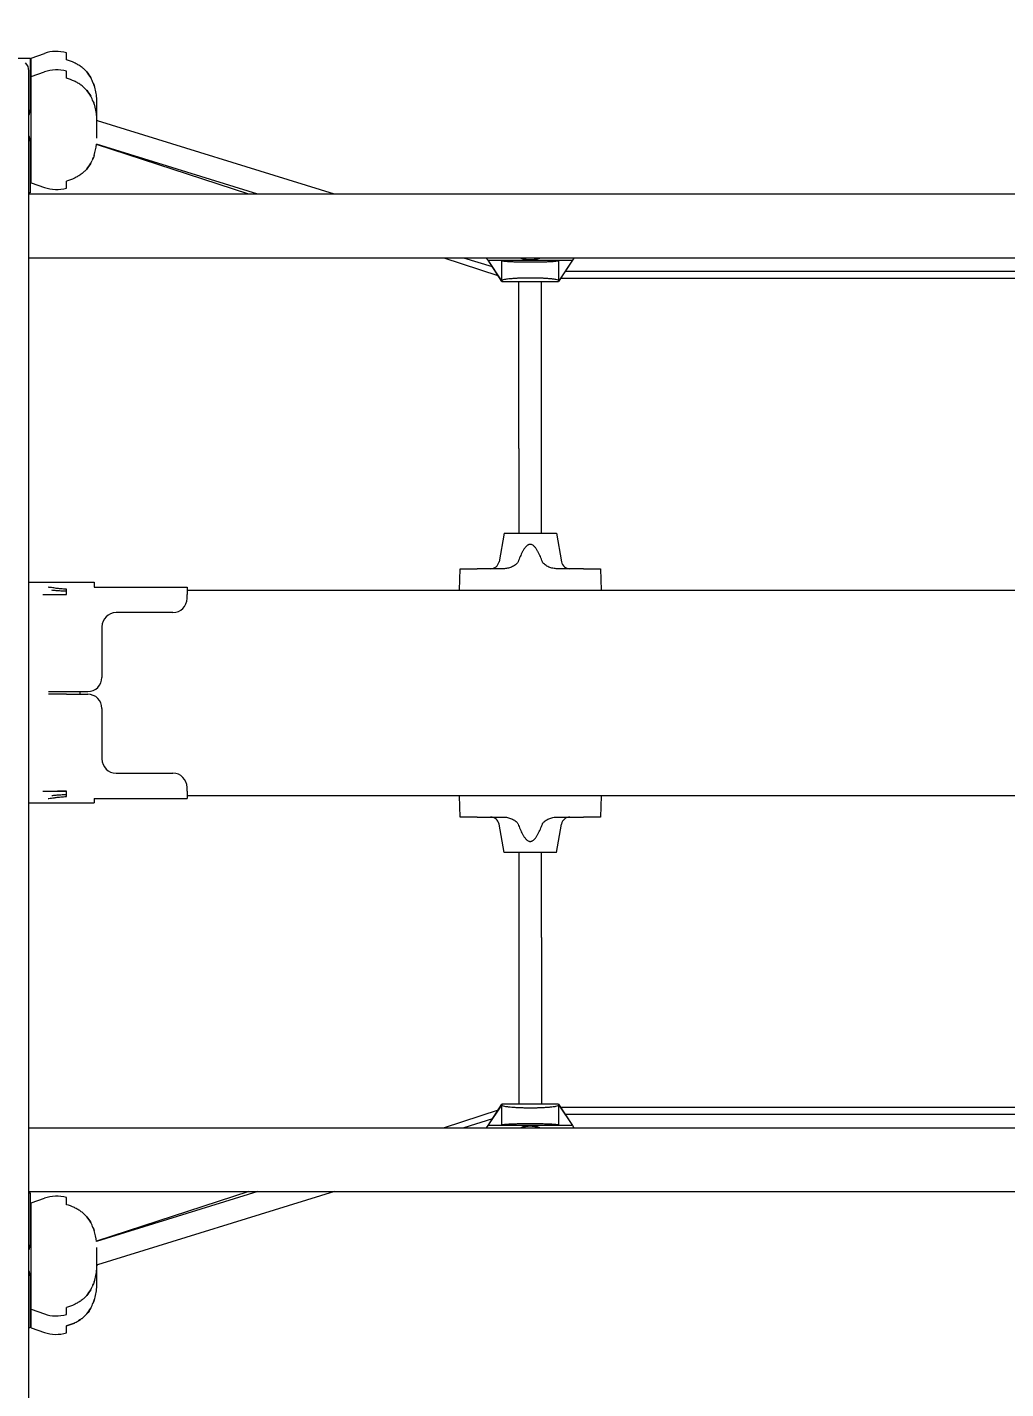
# Model space of a CAD drawing. Extents: x -13189 to 8473, y -8565 to 17872.
# Drawn here: x -2355 to -1665, y -91 to 869 of the extents above; entities that cross this region are included whole.
import ezdxf

# ---------------------------------------------------------------- set-up
doc = ezdxf.new("R2010")
doc.units = 0
doc.header["$LTSCALE"] = 5
doc.header["$PDMODE"] = 33
doc.header["$PDSIZE"] = 20
for name, color, linetype in [('PRODUCT', 3, 'CONTINUOUS'), ('REFERENCE', 9, 'CONTINUOUS'), ('REVIEW_REQUIRED', 30, 'CONTINUOUS')]:
    doc.layers.add(name, color=color, linetype=linetype)
doc.styles.add('LG1', font='arial.ttf', dxfattribs={"height": 185})
doc.dimstyles.new('LG_DIM', dxfattribs={"dimtxt": 185, "dimasz": 120, "dimexe": 50, "dimexo": 1, "dimgap": 50, "dimtad": 1, "dimdec": 0, "dimrnd": 10, "dimtxsty": 'LG1', "dimcen": 2.5, "dimclrt": 4, "dimadec": 4, "dimazin": 3, "dimtfac": 1, "dimtdec": 1, "dimtmove": 0, "dimatfit": 3, "dimarcsym": 0})

# ---------------------------------------------------------------- blocks, each defined once
blk = doc.blocks.new('*D5')
at = {"layer": 'REFERENCE', "color": 0, "transparency": 16777216}
for p in [(3900, 7859.68), (-2500, -5459.68), (7695.79, -5459.68)]:
    blk.add_point(p, dxfattribs=at)
at = {"layer": 'REVIEW_REQUIRED', "color": 0, "lineweight": -2, "transparency": 16777216}
for p, q in [((3901, 7859.68), (7745.79, 7859.68)), ((7695.79, 7739.68), (7695.79, 3779.28)), ((7695.79, -5339.68), (7695.79, 3130.67)), ((-2499, -5459.68), (7745.79, -5459.68))]:
    blk.add_line(p, q, dxfattribs=at)
at = {"layer": 'REVIEW_REQUIRED', "color": 0, "transparency": 16777216}
for points in [[(7675.79, 7739.68), (7715.79, 7739.68), (7695.79, 7859.68)], [(7675.79, -5339.68), (7715.79, -5339.68), (7695.79, -5459.68)]]:
    blk.add_solid(points, dxfattribs=at)
at = {"layer": 'REVIEW_REQUIRED', "color": 4, "transparency": 16777216, "insert": (7695.79, 3454.98), "char_height": 185, "attachment_point": 5, "style": 'LG1'}
blk.add_mtext('\\A1;13320 mm\\P [43\'-8 13/16"]', dxfattribs=at)
blk = doc.blocks.new('*D6')
at = {"layer": 'REFERENCE', "color": 0, "transparency": 16777216}
for p in [(3300, 5864.75), (-6041.13, -3464.75), (-3100, -3464.75)]:
    blk.add_point(p, dxfattribs=at)
at = {"layer": 'REVIEW_REQUIRED', "color": 0, "lineweight": -2, "transparency": 16777216}
for p, q in [((3299, 5864.75), (-6091.13, 5864.75)), ((-6041.13, 5744.75), (-6041.13, 2569.99)), ((-6041.13, -3344.75), (-6041.13, 1921.38)), ((-3101, -3464.75), (-6091.13, -3464.75))]:
    blk.add_line(p, q, dxfattribs=at)
at = {"layer": 'REVIEW_REQUIRED', "color": 0, "transparency": 16777216}
for points in [[(-6061.13, 5744.75), (-6021.13, 5744.75), (-6041.13, 5864.75)], [(-6061.13, -3344.75), (-6021.13, -3344.75), (-6041.13, -3464.75)]]:
    blk.add_solid(points, dxfattribs=at)
at = {"layer": 'REVIEW_REQUIRED', "color": 4, "transparency": 16777216, "insert": (-6041.13, 2245.68), "char_height": 185, "attachment_point": 5, "style": 'LG1'}
blk.add_mtext('\\A1;9330 mm\\P [30\'-7 9/16"]', dxfattribs=at)
blk = doc.blocks.new('*D7')
at = {"layer": 'REFERENCE', "color": 0, "transparency": 16777216}
for p in [(5382.03, 8873.35), (-4227.53, -147.5), (5382.03, -564.99)]:
    blk.add_point(p, dxfattribs=at)
at = {"layer": 'REVIEW_REQUIRED', "color": 0, "lineweight": -2, "transparency": 16777216}
for p, q in [((-4227.53, -146.5), (-4227.53, 8923.35)), ((5382.03, -563.99), (5382.03, 8923.35)), ((-4107.53, 8873.35), (118.72, 8873.35)), ((5262.03, 8873.35), (1506.78, 8873.35))]:
    blk.add_line(p, q, dxfattribs=at)
at = {"layer": 'REVIEW_REQUIRED', "color": 0, "transparency": 16777216}
for points in [[(-4107.53, 8893.35), (-4107.53, 8853.35), (-4227.53, 8873.35)], [(5262.03, 8893.35), (5262.03, 8853.35), (5382.03, 8873.35)]]:
    blk.add_solid(points, dxfattribs=at)
at = {"layer": 'REVIEW_REQUIRED', "color": 4, "transparency": 16777216, "insert": (812.75, 8873.35), "char_height": 185, "attachment_point": 5, "style": 'LG1'}
blk.add_mtext('\\A1;9610 mm\\P [31\'-6 5/8"]', dxfattribs=at)
blk = doc.blocks.new('Variteemalayerit')
at = {"layer": 'REVIEW_REQUIRED', "invisible_edges": 15}
blk.add_3dface([(-10000, -10000, -5), (10000, -10000, -5), (10000, 10000, -5), (-10000, 10000, -5)], dxfattribs=at)

msp = doc.modelspace()

# ---------------------------------------------------------------- linework, layer by layer
at = {"layer": 'PRODUCT', "linetype": 'Continuous', "lineweight": 0}
for p, q in [((-2389, 847.5), (-2352.5, 847.5)), ((-2352.5, 847.5), (-2352.5, 811)), ((-2352, 847.5), (-2342.51, 850.77)), ((-2352, 834.5), (-2352, 847.5)), ((-2327, 846.22), (-2327, 851.2)), ((-2353.5, -838.5), (-2353.5, 838.5)), ((-2352, 834.5), (-2342.51, 837.77)), ((-2327, 833.22), (-2327, 838.2)), ((-2352, 759.5), (-2352, 834.5)), ((-2305.61, 806.23), (-2305.61, 819.23)), ((-2305.61, 791.02), (-2305.61, 806.23)), ((-2138.08, 751.5), (-2305.01, 803.21)), ((-2352.5, 789), (-2352.5, 752.5)), ((-2198.45, 751.5), (-2305.78, 786.55)), ((-2192.15, 751.5), (-2305.76, 786.69)), ((-2352, 759.5), (-2342.51, 756.23)), ((-2327, 755.8), (-2327, 760.78)), ((-2352.5, 752.5), (-2353.5, 752.5)), ((-5, 751.5), (-2353.5, 751.5)), ((-5, 706.5), (-2353.5, 706.5)), ((-2022.67, 694.09), (-2060.67, 706.5)), ((-2026.68, 700.24), (-2046.88, 706.5)), ((-2029.78, 705), (-2030.76, 706.5)), ((-2020, 690), (-2029.78, 705)), ((-2029.69, 704.95), (-2029.78, 705)), ((-2029.78, 705), (-1970.22, 705)), ((-2020.03, 690.52), (-2029.69, 704.95)), ((-2020, 704.74), (-2029.69, 704.95)), ((-2020, 690.52), (-2020, 704.74)), ((-2019.63, 704.56), (-2020, 704.74)), ((-1980, 704.74), (-1980.37, 704.56)), ((-1970.22, 705), (-1980, 690)), ((-1970.31, 704.95), (-1980, 704.74)), ((-1980, 704.74), (-1980, 690.52)), ((-1970.31, 704.95), (-1979.97, 690.52)), ((-1970.22, 705), (-1970.31, 704.95)), ((-1969.24, 706.5), (-1970.22, 705)), ((-1621.3, 692), (-1978.7, 692)), ((-1624.57, 697), (-1975.43, 697)), ((-2020, 690), (-2020.03, 690.52)), ((-2020, 690.52), (-2020.03, 690.52)), ((-2019.63, 690.89), (-2020, 690.52)), ((-2020, 690), (-1980, 690)), ((-2008, 572.31), (-2008, 690)), ((-1992, 572.31), (-1992, 690)), ((-1980.37, 690.89), (-1980, 690.52)), ((-1979.97, 690.52), (-1980, 690.52)), ((-1979.97, 690.52), (-1980, 690)), ((-2008, 572.31), (-2008, 512.5)), ((-1992, 512.5), (-1992, 572.31)), ((-2018.5, 512.5), (-2022.03, 492.46)), ((-2018.5, 512.5), (-2000, 512.5)), ((-2000, 512.5), (-1981.5, 512.5)), ((-1981.5, 512.5), (-1977.97, 492.46)), ((-2050, 472.5), (-2049.48, 487.5)), ((-2019.01, 487.5), (-2037.48, 487.5)), ((-1962.52, 487.5), (-1980.99, 487.5)), ((-1950.52, 487.5), (-1950, 472.5)), ((-2353.5, 478), (-2307.5, 478)), ((-2327, 469.38), (-2327, 473.09)), ((-2307.5, 478), (-2307.5, 474.42)), ((-2307.5, 474.5), (-2242, 474.5)), ((-2242, 474.5), (-2242, 469.38)), ((-2242, 472.5), (-158, 472.5)), ((-2242, 466.6), (-2242, 469.38)), ((-2252, 456.6), (-2292, 456.6)), ((-2302, 446.6), (-2302, 410.95)), ((-2327, 400.95), (-2312, 400.95)), ((-2327, 399.05), (-2312, 399.05)), ((-2317.5, 400.95), (-2317.5, 399.05)), ((-2302, 389.05), (-2302, 353.4)), ((-2292, 343.4), (-2252, 343.4)), ((-2327, 326.91), (-2327, 330.62)), ((-2242, 330.62), (-2242, 333.4)), ((-2242, 330.62), (-2242, 325.5)), ((-158, 327.5), (-2242, 327.5)), ((-2049.48, 312.5), (-2050, 327.5)), ((-1950, 327.5), (-1950.52, 312.5)), ((-2353.5, 322.5), (-2307.5, 322.5)), ((-2307.5, 325.55), (-2307.5, 322.5)), ((-2307.5, 325.5), (-2242, 325.5)), ((-2037.48, 312.5), (-2019.01, 312.5)), ((-2018.5, 287.5), (-2022.03, 307.54)), ((-1981.5, 287.5), (-1977.97, 307.54)), ((-1980.99, 312.5), (-1962.52, 312.5)), ((-2000, 287.5), (-2018.5, 287.5)), ((-2008, 287.5), (-2008, 227.69)), ((-1981.5, 287.5), (-2000, 287.5)), ((-1992, 227.69), (-1992, 287.5)), ((-2008, 227.69), (-2008, 110)), ((-1992, 227.69), (-1992, 110)), ((-2022.67, 105.91), (-2060.67, 93.5)), ((-2029.78, 95), (-2020, 110)), ((-2029.69, 95.05), (-2020.03, 109.48)), ((-2020.03, 109.48), (-2020, 110)), ((-2020.03, 109.48), (-2020, 109.48)), ((-1980, 110), (-2020, 110)), ((-2020, 95.26), (-2020, 109.48)), ((-2019.63, 109.11), (-2020, 109.48)), ((-1980.37, 109.11), (-1980, 109.48)), ((-1980, 110), (-1970.22, 95)), ((-1980, 110), (-1979.97, 109.48)), ((-1980, 109.48), (-1980, 95.26)), ((-1980, 109.48), (-1979.97, 109.48)), ((-1979.97, 109.48), (-1970.31, 95.05)), ((-1978.7, 108), (-1621.3, 108)), ((-2026.68, 99.76), (-2046.88, 93.5)), ((-1975.43, 103), (-1624.57, 103)), ((-2353.5, 93.5), (-5, 93.5)), ((-2030.76, 93.5), (-2029.78, 95)), ((-2029.78, 95), (-2029.69, 95.05)), ((-1970.22, 95), (-2029.78, 95)), ((-2029.69, 95.05), (-2020, 95.26)), ((-2020, 95.26), (-2019.63, 95.44)), ((-1980.37, 95.44), (-1980, 95.26)), ((-1980, 95.26), (-1970.31, 95.05)), ((-1970.31, 95.05), (-1970.22, 95)), ((-1970.22, 95), (-1969.24, 93.5)), ((-2353.5, 48.5), (-5, 48.5)), ((-2198.45, 48.5), (-2305.78, 13.45)), ((-2192.15, 48.5), (-2305.76, 13.31)), ((-2138.08, 48.5), (-2305.01, -3.21)), ((-2353.5, 47.5), (-2352.5, 47.5)), ((-2352.5, 47.5), (-2352.5, 11)), ((-2352, 40.5), (-2342.51, 43.77)), ((-2352, -34.5), (-2352, 40.5)), ((-2327, 39.22), (-2327, 44.2)), ((-2305.61, -6.23), (-2305.61, 8.98)), ((-2305.61, -19.23), (-2305.61, -6.23)), ((-2352.5, -11), (-2352.5, -47.5)), ((-2352, -34.5), (-2342.51, -37.77)), ((-2352, -47.5), (-2352, -34.5)), ((-2327, -38.2), (-2327, -33.22)), ((-2352.5, -47.5), (-2353.5, -47.5)), ((-2352, -47.5), (-2342.51, -50.77)), ((-2327, -51.2), (-2327, -46.22))]:
    msp.add_line(p, q, dxfattribs=at)
for centre, radius, start, end in [((-2334.06, 826.22), 25.96, 74.22471, 109), ((-2361.5, 838.5), 8, 0, 45), ((-2334.06, 813.22), 25.96, 74.22471, 109), ((-2375, 810), 70, 7.57501, 14.97746), ((-2360.5, 811), 8, 331.04498, 0), ((-2375, 797), 70, 7.57501, 14.97746), ((-2316.84, 765), 40, 72.78888, 73.69228), ((-2360.5, 789), 8, 0, 28.95502), ((-2375, 797), 70, 345.02254, 351.53279), ((-2334.06, 780.78), 25.96, 251, 285.77529), ((-2000, 721), 15.99, 245.06909, 270), ((-2000, 721), 15.5, 249.29415, 270), ((-2000, 721), 15.5, 270, 290.70585), ((-2000, 721), 15.99, 270, 294.93091), ((-2027.94, 493.5), 6, 270, 350), ((-1972.06, 493.5), 6, 190, 270), ((-2027.94, 306.5), 6, 10, 90), ((-1972.06, 306.5), 6, 90, 170), ((-2000, 79), 15.99, 90, 114.93091), ((-2000, 79), 15.5, 90, 110.70585), ((-2000, 79), 15.99, 65.06909, 90), ((-2000, 79), 15.5, 69.29415, 90), ((-2334.06, 19.22), 25.96, 74.22471, 109), ((-2375, 3), 70, 8.46721, 14.97746), ((-2360.5, 11), 8, 331.04498, 0), ((-2360.5, -11), 8, 0, 28.95502), ((-2375, 3), 70, 345.02254, 352.42499), ((-2316.84, 35), 40, 286.30772, 287.21112), ((-2375, -10), 70, 345.02254, 352.42499), ((-2334.06, -13.22), 25.96, 251, 285.77529), ((-2334.06, -26.22), 25.96, 251, 285.77529)]:
    msp.add_arc(centre, radius, start, end, dxfattribs=at)
for centre, major_axis, ratio, start_param, end_param in [((-2372.87, 822.27), (66.78, -11.6), 0.701836, 0.439574, 0.481936), ((-2372.87, 809.27), (66.78, -11.6), 0.701836, 0.439574, 0.481936), ((-2372.87, 784.73), (-66.78, -11.6), 0.701836, 2.659657, 2.702018), ((-2327, 470.28), (-37, 0), 0.024468, 1.105992, 1.570796), ((-2327, 470.28), (-35, 0), 0.024468, 1.237564, 1.570796), ((-2252, 466.6), (10, 0), 0.999701, 4.712389, 6.283185), ((-2292, 446.6), (-10, 0), 0.999701, 4.712389, 6.283185), ((-2312, 410.95), (10, 0), 0.999701, 4.712389, 6.283185), ((-2327, 401.86), (37, 0), 0.024468, 4.361848, 4.712389), ((-2327, 398.14), (-37, 0), 0.024468, 4.712389, 5.06293), ((-2312, 389.05), (10, 0), 0.999701, 0, 1.570796), ((-2292, 353.4), (10, 0), 0.999701, 3.141593, 4.712389), ((-2252, 333.4), (10, 0), 0.999701, 0, 1.570796), ((-2327, 329.72), (37, 0), 0.024468, 1.570796, 2.0356), ((-2327, 329.72), (-35, 0), 0.024468, 4.712389, 5.045622), ((-2372.87, 15.27), (66.78, -11.6), 0.701836, 0.439574, 0.481936), ((-2372.87, -9.27), (-66.78, -11.6), 0.701836, 2.659657, 2.702018), ((-2372.87, -22.27), (66.78, 11.6), 0.701836, 5.80125, 5.843611)]:
    msp.add_ellipse(centre, major_axis=major_axis, ratio=ratio, start_param=start_param, end_param=end_param, dxfattribs=at)
for points, knots in [([(-2309.92, 833.71), (-2310.63, 835.12), (-2311.54, 836.46), (-2312.93, 838.05), (-2313.22, 838.36), (-2313.82, 838.98), (-2314.14, 839.28), (-2315.13, 840.18), (-2315.82, 840.75), (-2317.29, 841.83), (-2318.06, 842.34), (-2319.28, 843.06), (-2319.69, 843.3), (-2320.54, 843.75), (-2320.98, 843.97), (-2323.19, 845.01), (-2325.05, 845.69), (-2327, 846.22)], [0.00000056, 0.00000056, 0.00000056, 0.00000056, 0.00599976, 0.00599976, 0.00749957, 0.00749957, 0.00899937, 0.00899937, 0.01199897, 0.01199897, 0.01499857, 0.01499857, 0.01649837, 0.01649837, 0.01799817, 0.01799817, 0.02399737, 0.02399737, 0.02399737, 0.02399737]), ([(-2312.84, 837.94), (-2312.78, 837.88), (-2312.72, 837.81), (-2311.54, 836.46), (-2310.63, 835.12), (-2309.92, 833.71)], [0.017683201, 0.017683201, 0.017683201, 0.017683201, 0.018003575, 0.018003575, 0.024004698, 0.024004698, 0.024004698, 0.024004698]), ([(-2309.92, 820.71), (-2310.63, 822.12), (-2311.54, 823.46), (-2312.93, 825.05), (-2313.22, 825.36), (-2313.82, 825.98), (-2314.14, 826.28), (-2315.13, 827.18), (-2315.82, 827.75), (-2317.29, 828.83), (-2318.06, 829.34), (-2319.28, 830.06), (-2319.69, 830.3), (-2320.54, 830.75), (-2320.98, 830.97), (-2323.19, 832.01), (-2325.05, 832.69), (-2327, 833.22)], [0.00000056, 0.00000056, 0.00000056, 0.00000056, 0.00599976, 0.00599976, 0.00749957, 0.00749957, 0.00899937, 0.00899937, 0.01199897, 0.01199897, 0.01499857, 0.01499857, 0.01649837, 0.01649837, 0.01799817, 0.01799817, 0.02399737, 0.02399737, 0.02399737, 0.02399737]), ([(-2307.38, 828.09), (-2307.38, 828.09), (-2307.39, 828.11), (-2307.42, 828.19), (-2307.45, 828.26), (-2307.56, 828.5), (-2307.66, 828.74), (-2307.87, 829.22), (-2307.95, 829.4), (-2308.12, 829.78), (-2308.21, 829.99), (-2308.5, 830.65), (-2308.72, 831.16), (-2308.97, 831.72)], [0.009903066, 0.009903066, 0.009903066, 0.009903066, 0.011080336, 0.011080336, 0.012257606, 0.012257606, 0.014612146, 0.014612146, 0.015789416, 0.015789416, 0.016966686, 0.016966686, 0.019321226, 0.019321226, 0.019321226, 0.019321226]), ([(-2308.36, 830.33), (-2308.34, 830.29), (-2308.32, 830.25), (-2308.21, 829.99), (-2308.12, 829.78), (-2307.95, 829.39), (-2307.87, 829.22), (-2307.76, 828.98), (-2307.73, 828.9), (-2307.7, 828.83)], [0.00261979, 0.00261979, 0.00261979, 0.00261979, 0.002819918, 0.002819918, 0.004000443, 0.004000443, 0.005180967, 0.005180967, 0.005798982, 0.005798982, 0.005798982, 0.005798982]), ([(-2307.47, 828.29), (-2307.44, 828.23), (-2307.42, 828.19), (-2307.39, 828.11), (-2307.38, 828.09), (-2307.38, 828.09)], [0.007775605, 0.007775605, 0.007775605, 0.007775605, 0.008722541, 0.008722541, 0.009903066, 0.009903066, 0.009903066, 0.009903066]), ([(-2312.84, 824.94), (-2312.78, 824.88), (-2312.72, 824.81), (-2311.54, 823.46), (-2310.63, 822.12), (-2309.92, 820.71)], [0.017683201, 0.017683201, 0.017683201, 0.017683201, 0.018003575, 0.018003575, 0.024004698, 0.024004698, 0.024004698, 0.024004698]), ([(-2307.38, 815.09), (-2307.38, 815.09), (-2307.39, 815.11), (-2307.42, 815.19), (-2307.45, 815.26), (-2307.56, 815.5), (-2307.66, 815.74), (-2307.87, 816.22), (-2307.95, 816.4), (-2308.12, 816.78), (-2308.21, 816.99), (-2308.5, 817.65), (-2308.72, 818.16), (-2308.97, 818.72)], [0.009903066, 0.009903066, 0.009903066, 0.009903066, 0.011080336, 0.011080336, 0.012257606, 0.012257606, 0.014612146, 0.014612146, 0.015789416, 0.015789416, 0.016966686, 0.016966686, 0.019321226, 0.019321226, 0.019321226, 0.019321226]), ([(-2308.36, 817.33), (-2308.34, 817.29), (-2308.32, 817.25), (-2308.21, 816.99), (-2308.12, 816.78), (-2307.95, 816.39), (-2307.87, 816.22), (-2307.76, 815.98), (-2307.73, 815.9), (-2307.7, 815.83)], [0.00261979, 0.00261979, 0.00261979, 0.00261979, 0.002819918, 0.002819918, 0.004000443, 0.004000443, 0.005180967, 0.005180967, 0.005798982, 0.005798982, 0.005798982, 0.005798982]), ([(-2307.47, 815.29), (-2307.44, 815.23), (-2307.42, 815.19), (-2307.39, 815.11), (-2307.38, 815.09), (-2307.38, 815.09)], [0.007775605, 0.007775605, 0.007775605, 0.007775605, 0.008722541, 0.008722541, 0.009903066, 0.009903066, 0.009903066, 0.009903066]), ([(-2307.38, 778.91), (-2307.38, 778.91), (-2307.39, 778.89), (-2307.42, 778.81), (-2307.45, 778.74), (-2307.56, 778.5), (-2307.66, 778.26), (-2307.94, 777.62), (-2308.11, 777.24), (-2308.5, 776.35), (-2308.72, 775.84), (-2308.97, 775.28)], [0.009989693, 0.009989693, 0.009989693, 0.009989693, 0.011166891, 0.011166891, 0.012344089, 0.012344089, 0.014698484, 0.014698484, 0.01705288, 0.01705288, 0.019407275, 0.019407275, 0.019407275, 0.019407275]), ([(-2308.36, 776.67), (-2308.34, 776.71), (-2308.32, 776.75), (-2308.21, 777.01), (-2308.12, 777.22), (-2307.99, 777.5), (-2307.96, 777.58), (-2307.93, 777.65)], [0.002711692, 0.002711692, 0.002711692, 0.002711692, 0.002906121, 0.002906121, 0.004086716, 0.004086716, 0.004597347, 0.004597347, 0.004597347, 0.004597347]), ([(-2307.7, 778.17), (-2307.61, 778.37), (-2307.54, 778.54), (-2307.41, 778.83), (-2307.38, 778.91), (-2307.38, 778.91)], [0.005881557, 0.005881557, 0.005881557, 0.005881557, 0.007628502, 0.007628502, 0.009989693, 0.009989693, 0.009989693, 0.009989693]), ([(-2309.92, 773.29), (-2310.63, 771.88), (-2311.54, 770.54), (-2312.93, 768.95), (-2313.22, 768.64), (-2313.82, 768.02), (-2314.14, 767.72), (-2315.13, 766.82), (-2315.82, 766.25), (-2317.29, 765.17), (-2318.06, 764.66), (-2319.28, 763.94), (-2319.69, 763.7), (-2320.54, 763.25), (-2320.98, 763.03), (-2323.19, 761.99), (-2325.05, 761.31), (-2327, 760.78)], [0.00000056, 0.00000056, 0.00000056, 0.00000056, 0.00599976, 0.00599976, 0.00749957, 0.00749957, 0.00899937, 0.00899937, 0.01199897, 0.01199897, 0.01499857, 0.01499857, 0.01649837, 0.01649837, 0.01799817, 0.01799817, 0.02399737, 0.02399737, 0.02399737, 0.02399737]), ([(-2312.84, 769.06), (-2312.78, 769.12), (-2312.72, 769.19), (-2311.54, 770.54), (-2310.63, 771.88), (-2309.92, 773.29)], [0.017683201, 0.017683201, 0.017683201, 0.017683201, 0.018003575, 0.018003575, 0.024004698, 0.024004698, 0.024004698, 0.024004698]), ([(-2019.63, 704.56), (-2019.48, 704.52), (-2019.28, 704.48), (-2018.78, 704.41), (-2018.48, 704.37), (-2017.76, 704.29), (-2017.34, 704.26), (-2016.36, 704.18), (-2015.81, 704.15), (-2014.52, 704.08), (-2013.79, 704.04), (-2012.52, 703.99), (-2012.07, 703.97), (-2011.08, 703.94), (-2010.56, 703.92), (-2009.41, 703.89), (-2008.8, 703.88), (-2007.77, 703.85), (-2007.42, 703.85), (-2006.66, 703.83), (-2006.27, 703.83), (-2005.45, 703.81), (-2005.01, 703.81), (-2004.1, 703.8), (-2003.63, 703.79), (-2002.65, 703.79), (-2002.14, 703.78), (-2001.35, 703.78), (-2001.08, 703.78), (-2000.54, 703.78), (-2000.27, 703.78), (-2000, 703.78)], [0.01047501, 0.01047501, 0.01047501, 0.01047501, 0.01693541, 0.01693541, 0.02339581, 0.02339581, 0.02985621, 0.02985621, 0.03631661, 0.03631661, 0.04277702, 0.04277702, 0.04600722, 0.04600722, 0.04923742, 0.04923742, 0.05246762, 0.05246762, 0.05408272, 0.05408272, 0.05569782, 0.05569782, 0.05731292, 0.05731292, 0.05892802, 0.05892802, 0.06054312, 0.06054312, 0.06135067, 0.06135067, 0.06215822, 0.06215822, 0.06215822, 0.06215822]), ([(-2000, 703.78), (-1999.73, 703.78), (-1999.46, 703.78), (-1998.91, 703.78), (-1998.64, 703.78), (-1997.84, 703.78), (-1997.33, 703.79), (-1996.58, 703.79), (-1996.33, 703.79), (-1995.85, 703.8), (-1995.62, 703.8), (-1994.94, 703.81), (-1994.51, 703.81), (-1993.68, 703.83), (-1993.28, 703.83), (-1992.53, 703.85), (-1992.17, 703.85), (-1991.15, 703.88), (-1990.53, 703.89), (-1989.38, 703.92), (-1988.85, 703.94), (-1987.88, 703.97), (-1987.43, 703.99), (-1986.17, 704.04), (-1985.45, 704.08), (-1984.17, 704.15), (-1983.62, 704.19), (-1982.89, 704.24), (-1982.67, 704.26), (-1982.25, 704.3), (-1982.05, 704.31), (-1981.15, 704.41), (-1980.67, 704.48), (-1980.37, 704.56)], [0.06215822, 0.06215822, 0.06215822, 0.06215822, 0.0629713, 0.0629713, 0.06378437, 0.06378437, 0.06541052, 0.06541052, 0.0662236, 0.0662236, 0.06703667, 0.06703667, 0.06866282, 0.06866282, 0.07028897, 0.07028897, 0.07191512, 0.07191512, 0.07516742, 0.07516742, 0.07841972, 0.07841972, 0.08167202, 0.08167202, 0.08817662, 0.08817662, 0.09468122, 0.09468122, 0.09793352, 0.09793352, 0.10118582, 0.10118582, 0.11419502, 0.11419502, 0.11419502, 0.11419502]), ([(-2000, 692.44), (-2000.54, 692.44), (-2001.08, 692.44), (-2001.87, 692.44), (-2002.14, 692.43), (-2002.65, 692.43), (-2002.91, 692.42), (-2003.65, 692.41), (-2004.12, 692.4), (-2004.81, 692.39), (-2005.03, 692.38), (-2005.46, 692.37), (-2005.68, 692.37), (-2006.7, 692.34), (-2007.44, 692.31), (-2008.47, 692.26), (-2008.8, 692.25), (-2009.42, 692.22), (-2009.72, 692.2), (-2010.58, 692.15), (-2011.1, 692.12), (-2012.08, 692.06), (-2012.53, 692.02), (-2013.38, 691.95), (-2013.77, 691.92), (-2014.51, 691.85), (-2014.85, 691.81), (-2015.81, 691.7), (-2016.37, 691.63), (-2017.34, 691.48), (-2017.76, 691.41), (-2018.84, 691.19), (-2019.33, 691.04), (-2019.63, 690.89)], [0.06175443, 0.06175443, 0.06175443, 0.06175443, 0.06334678, 0.06334678, 0.06414295, 0.06414295, 0.06493913, 0.06493913, 0.06653147, 0.06653147, 0.06732765, 0.06732765, 0.06812382, 0.06812382, 0.07130852, 0.07130852, 0.07290086, 0.07290086, 0.07449321, 0.07449321, 0.0776779, 0.0776779, 0.0808626, 0.0808626, 0.08404729, 0.08404729, 0.08723199, 0.08723199, 0.09360138, 0.09360138, 0.09997077, 0.09997077, 0.11270954, 0.11270954, 0.11270954, 0.11270954]), ([(-1980.37, 690.89), (-1980.67, 691.04), (-1981.15, 691.19), (-1982.22, 691.41), (-1982.64, 691.48), (-1983.36, 691.59), (-1983.62, 691.63), (-1984.18, 691.7), (-1984.48, 691.74), (-1985.44, 691.84), (-1986.16, 691.91), (-1987.42, 692.02), (-1987.86, 692.05), (-1988.83, 692.12), (-1989.36, 692.15), (-1990.21, 692.2), (-1990.51, 692.21), (-1991.14, 692.25), (-1991.47, 692.26), (-1992.5, 692.31), (-1993.24, 692.33), (-1994.49, 692.37), (-1994.93, 692.38), (-1995.84, 692.4), (-1996.32, 692.41), (-1997.07, 692.42), (-1997.33, 692.43), (-1997.84, 692.43), (-1998.11, 692.44), (-1998.64, 692.44), (-1998.91, 692.44), (-1999.45, 692.44), (-1999.73, 692.44), (-2000, 692.44)], [0.01043898, 0.01043898, 0.01043898, 0.01043898, 0.02326784, 0.02326784, 0.02968227, 0.02968227, 0.03288949, 0.03288949, 0.03609671, 0.03609671, 0.04251114, 0.04251114, 0.04571835, 0.04571835, 0.04892557, 0.04892557, 0.05052918, 0.05052918, 0.05213278, 0.05213278, 0.05534, 0.05534, 0.05694361, 0.05694361, 0.05854722, 0.05854722, 0.05934902, 0.05934902, 0.06015082, 0.06015082, 0.06095263, 0.06095263, 0.06175443, 0.06175443, 0.06175443, 0.06175443]), ([(-2000, 504.7), (-2000.16, 504.7), (-2000.33, 504.68), (-2000.65, 504.63), (-2000.81, 504.59), (-2001.12, 504.48), (-2001.27, 504.41), (-2001.57, 504.27), (-2001.71, 504.18), (-2002.12, 503.92), (-2002.38, 503.71), (-2002.86, 503.27), (-2003.08, 503.03), (-2003.72, 502.3), (-2004.1, 501.77), (-2004.81, 500.68), (-2005.14, 500.12), (-2006.07, 498.41), (-2006.62, 497.24), (-2007.64, 494.87), (-2008.11, 493.67), (-2008.56, 492.46)], [0.0215087, 0.0215087, 0.0215087, 0.0215087, 0.02199305, 0.02199305, 0.0224774, 0.0224774, 0.02296175, 0.02296175, 0.0234461, 0.0234461, 0.0244148, 0.0244148, 0.0253835, 0.0253835, 0.0273209, 0.0273209, 0.0292583, 0.0292583, 0.0331331, 0.0331331, 0.03700791, 0.03700791, 0.03700791, 0.03700791]), ([(-1991.44, 492.46), (-1991.89, 493.67), (-1992.36, 494.88), (-1993.39, 497.25), (-1993.93, 498.42), (-1994.86, 500.12), (-1995.18, 500.68), (-1995.71, 501.49), (-1995.9, 501.76), (-1996.29, 502.28), (-1996.49, 502.54), (-1996.92, 503.03), (-1997.14, 503.27), (-1997.62, 503.71), (-1997.88, 503.91), (-1998.43, 504.27), (-1998.72, 504.43), (-1999.19, 504.59), (-1999.35, 504.63), (-1999.67, 504.68), (-1999.84, 504.7), (-2000, 504.7)], [0.0059664, 0.0059664, 0.0059664, 0.0059664, 0.00985198, 0.00985198, 0.01373755, 0.01373755, 0.01568034, 0.01568034, 0.01665173, 0.01665173, 0.01762312, 0.01762312, 0.01859452, 0.01859452, 0.01956591, 0.01956591, 0.0205373, 0.0205373, 0.021023, 0.021023, 0.0215087, 0.0215087, 0.0215087, 0.0215087]), ([(-2008.56, 492.46), (-2008.65, 492.22), (-2008.77, 492), (-2009.05, 491.58), (-2009.21, 491.38), (-2009.72, 490.82), (-2010.11, 490.49), (-2010.92, 489.9), (-2011.35, 489.63), (-2012.24, 489.15), (-2012.69, 488.93), (-2013.61, 488.54), (-2014.08, 488.37), (-2015.03, 488.06), (-2015.52, 487.93), (-2017, 487.62), (-2018, 487.5), (-2019.01, 487.5)], [0, 0, 0, 0, 0.00075467, 0.00075467, 0.00150935, 0.00150935, 0.0030187, 0.0030187, 0.00452805, 0.00452805, 0.00603739, 0.00603739, 0.00754674, 0.00754674, 0.00905609, 0.00905609, 0.01207479, 0.01207479, 0.01207479, 0.01207479]), ([(-1980.99, 487.5), (-1982, 487.5), (-1983, 487.62), (-1984.46, 487.93), (-1984.95, 488.06), (-1985.91, 488.36), (-1986.39, 488.54), (-1987.31, 488.93), (-1987.76, 489.14), (-1988.64, 489.62), (-1989.06, 489.89), (-1989.87, 490.48), (-1990.27, 490.81), (-1990.78, 491.37), (-1990.95, 491.57), (-1991.23, 491.99), (-1991.35, 492.22), (-1991.44, 492.46)], [0, 0, 0, 0, 0.00300119, 0.00300119, 0.00450179, 0.00450179, 0.00600239, 0.00600239, 0.00750298, 0.00750298, 0.00900358, 0.00900358, 0.01050418, 0.01050418, 0.01125447, 0.01125447, 0.01200477, 0.01200477, 0.01200477, 0.01200477]), ([(-2327, 473.09), (-2328.45, 473.13), (-2329.77, 473.21), (-2331.59, 473.36), (-2332.17, 473.42), (-2332.99, 473.52), (-2333.25, 473.55), (-2333.64, 473.6), (-2333.77, 473.62), (-2333.96, 473.64), (-2334.02, 473.65), (-2334.11, 473.67), (-2334.14, 473.67), (-2334.2, 473.68), (-2334.23, 473.68), (-2335.29, 473.84), (-2336.39, 474.03), (-2338.16, 474.28), (-2338.77, 474.35), (-2339.46, 474.41), (-2339.52, 474.42), (-2339.58, 474.42)], [0, 0, 0, 0, 0.25, 0.25, 0.375, 0.375, 0.4375, 0.4375, 0.46875, 0.46875, 0.484375, 0.484375, 0.4921875, 0.4921875, 0.5, 0.5, 0.75, 0.75, 0.875, 0.875, 0.8869417, 0.8869417, 0.8869417, 0.8869417]), ([(-2327, 471.66), (-2328.45, 471.68), (-2329.77, 471.72), (-2331.59, 471.82), (-2332.17, 471.85), (-2332.99, 471.91), (-2333.25, 471.93), (-2333.64, 471.96), (-2333.83, 471.98), (-2334.05, 471.99), (-2334.14, 472), (-2334.2, 472.01), (-2334.23, 472.01), (-2335.23, 472.1), (-2336.27, 472.21), (-2337.38, 472.3)], [0, 0, 0, 0, 0.25, 0.25, 0.375, 0.375, 0.4375, 0.4375, 0.46875, 0.484375, 0.4921875, 0.4921875, 0.5, 0.5, 0.7369675, 0.7369675, 0.7369675, 0.7369675]), ([(-2339.98, 325.55), (-2339.78, 325.56), (-2339.58, 325.57), (-2338.75, 325.65), (-2338.13, 325.72), (-2336.95, 325.89), (-2336.39, 325.98), (-2335.57, 326.11), (-2335.3, 326.15), (-2334.9, 326.22), (-2334.78, 326.24), (-2334.52, 326.27), (-2334.39, 326.29), (-2333.27, 326.46), (-2332.17, 326.59), (-2329.75, 326.8), (-2328.43, 326.87), (-2327, 326.91)], [0.0860597, 0.0860597, 0.0860597, 0.0860597, 0.125, 0.125, 0.25, 0.25, 0.375, 0.375, 0.4375, 0.4375, 0.46875, 0.46875, 0.5, 0.5, 0.75, 0.75, 1, 1, 1, 1]), ([(-2337.38, 327.7), (-2336.85, 327.74), (-2336.33, 327.79), (-2335.57, 327.87), (-2335.3, 327.89), (-2334.9, 327.93), (-2334.78, 327.94), (-2334.52, 327.96), (-2334.39, 327.98), (-2333.27, 328.07), (-2332.17, 328.15), (-2329.75, 328.28), (-2328.43, 328.32), (-2327, 328.34)], [0.261877, 0.261877, 0.261877, 0.261877, 0.375, 0.375, 0.4375, 0.4375, 0.46875, 0.46875, 0.5, 0.5, 0.75, 0.75, 1, 1, 1, 1]), ([(-2019.01, 312.5), (-2018, 312.5), (-2017, 312.38), (-2015.54, 312.07), (-2015.05, 311.94), (-2014.09, 311.64), (-2013.61, 311.46), (-2012.69, 311.07), (-2012.24, 310.86), (-2011.36, 310.38), (-2010.94, 310.11), (-2010.13, 309.52), (-2009.73, 309.19), (-2009.22, 308.63), (-2009.05, 308.43), (-2008.77, 308.01), (-2008.65, 307.78), (-2008.56, 307.54)], [0, 0, 0, 0, 0.00300119, 0.00300119, 0.00450179, 0.00450179, 0.00600239, 0.00600239, 0.00750298, 0.00750298, 0.00900358, 0.00900358, 0.01050418, 0.01050418, 0.01125447, 0.01125447, 0.01200477, 0.01200477, 0.01200477, 0.01200477]), ([(-2008.56, 307.54), (-2008.11, 306.33), (-2007.64, 305.12), (-2006.61, 302.75), (-2006.07, 301.58), (-2005.14, 299.88), (-2004.82, 299.32), (-2004.29, 298.51), (-2004.1, 298.24), (-2003.71, 297.72), (-2003.51, 297.46), (-2003.08, 296.97), (-2002.86, 296.73), (-2002.38, 296.29), (-2002.12, 296.09), (-2001.57, 295.73), (-2001.28, 295.57), (-2000.81, 295.41), (-2000.65, 295.37), (-2000.33, 295.32), (-2000.16, 295.3), (-2000, 295.3)], [0.0059664, 0.0059664, 0.0059664, 0.0059664, 0.00985198, 0.00985198, 0.01373755, 0.01373755, 0.01568034, 0.01568034, 0.01665173, 0.01665173, 0.01762312, 0.01762312, 0.01859452, 0.01859452, 0.01956591, 0.01956591, 0.0205373, 0.0205373, 0.021023, 0.021023, 0.0215087, 0.0215087, 0.0215087, 0.0215087]), ([(-2000, 295.3), (-1999.84, 295.3), (-1999.67, 295.32), (-1999.35, 295.37), (-1999.19, 295.41), (-1998.88, 295.52), (-1998.73, 295.59), (-1998.43, 295.73), (-1998.29, 295.82), (-1997.88, 296.08), (-1997.62, 296.29), (-1997.14, 296.73), (-1996.92, 296.97), (-1996.28, 297.7), (-1995.9, 298.23), (-1995.19, 299.32), (-1994.86, 299.88), (-1993.93, 301.59), (-1993.38, 302.76), (-1992.36, 305.13), (-1991.89, 306.33), (-1991.44, 307.54)], [0.0215087, 0.0215087, 0.0215087, 0.0215087, 0.02199305, 0.02199305, 0.0224774, 0.0224774, 0.02296175, 0.02296175, 0.0234461, 0.0234461, 0.0244148, 0.0244148, 0.0253835, 0.0253835, 0.0273209, 0.0273209, 0.0292583, 0.0292583, 0.0331331, 0.0331331, 0.03700791, 0.03700791, 0.03700791, 0.03700791]), ([(-1991.44, 307.54), (-1991.35, 307.78), (-1991.23, 308), (-1990.95, 308.42), (-1990.79, 308.62), (-1990.28, 309.18), (-1989.89, 309.51), (-1989.08, 310.1), (-1988.65, 310.37), (-1987.76, 310.85), (-1987.31, 311.07), (-1986.39, 311.46), (-1985.92, 311.63), (-1984.97, 311.94), (-1984.48, 312.07), (-1983, 312.38), (-1982, 312.5), (-1980.99, 312.5)], [0, 0, 0, 0, 0.00075467, 0.00075467, 0.00150935, 0.00150935, 0.0030187, 0.0030187, 0.00452805, 0.00452805, 0.00603739, 0.00603739, 0.00754674, 0.00754674, 0.00905609, 0.00905609, 0.01207479, 0.01207479, 0.01207479, 0.01207479]), ([(-2019.63, 109.11), (-2019.33, 108.96), (-2018.85, 108.81), (-2017.78, 108.59), (-2017.36, 108.52), (-2016.64, 108.41), (-2016.38, 108.37), (-2015.82, 108.3), (-2015.52, 108.26), (-2014.56, 108.16), (-2013.84, 108.09), (-2012.58, 107.98), (-2012.14, 107.95), (-2011.17, 107.88), (-2010.64, 107.85), (-2009.79, 107.8), (-2009.49, 107.79), (-2008.86, 107.75), (-2008.53, 107.74), (-2007.5, 107.69), (-2006.76, 107.67), (-2005.51, 107.63), (-2005.07, 107.62), (-2004.16, 107.6), (-2003.68, 107.59), (-2002.93, 107.58), (-2002.67, 107.57), (-2002.16, 107.57), (-2001.89, 107.56), (-2001.36, 107.56), (-2001.09, 107.56), (-2000.55, 107.56), (-2000.27, 107.56), (-2000, 107.56)], [0.01043898, 0.01043898, 0.01043898, 0.01043898, 0.02326784, 0.02326784, 0.02968227, 0.02968227, 0.03288949, 0.03288949, 0.03609671, 0.03609671, 0.04251114, 0.04251114, 0.04571835, 0.04571835, 0.04892557, 0.04892557, 0.05052918, 0.05052918, 0.05213278, 0.05213278, 0.05534, 0.05534, 0.05694361, 0.05694361, 0.05854722, 0.05854722, 0.05934902, 0.05934902, 0.06015082, 0.06015082, 0.06095263, 0.06095263, 0.06175443, 0.06175443, 0.06175443, 0.06175443]), ([(-2000, 107.56), (-1999.46, 107.56), (-1998.92, 107.56), (-1998.13, 107.56), (-1997.86, 107.57), (-1997.35, 107.57), (-1997.09, 107.58), (-1996.35, 107.59), (-1995.88, 107.6), (-1995.19, 107.61), (-1994.97, 107.62), (-1994.54, 107.63), (-1994.32, 107.63), (-1993.3, 107.66), (-1992.56, 107.69), (-1991.53, 107.74), (-1991.2, 107.75), (-1990.58, 107.78), (-1990.28, 107.8), (-1989.42, 107.85), (-1988.9, 107.88), (-1987.92, 107.94), (-1987.47, 107.98), (-1986.62, 108.05), (-1986.23, 108.08), (-1985.49, 108.15), (-1985.15, 108.19), (-1984.19, 108.3), (-1983.63, 108.37), (-1982.66, 108.52), (-1982.24, 108.59), (-1981.16, 108.81), (-1980.67, 108.96), (-1980.37, 109.11)], [0.06175443, 0.06175443, 0.06175443, 0.06175443, 0.06334678, 0.06334678, 0.06414295, 0.06414295, 0.06493913, 0.06493913, 0.06653147, 0.06653147, 0.06732765, 0.06732765, 0.06812382, 0.06812382, 0.07130852, 0.07130852, 0.07290086, 0.07290086, 0.07449321, 0.07449321, 0.0776779, 0.0776779, 0.0808626, 0.0808626, 0.08404729, 0.08404729, 0.08723199, 0.08723199, 0.09360138, 0.09360138, 0.09997077, 0.09997077, 0.11270954, 0.11270954, 0.11270954, 0.11270954]), ([(-2000, 96.22), (-2000.27, 96.22), (-2000.54, 96.22), (-2001.09, 96.22), (-2001.36, 96.22), (-2002.16, 96.22), (-2002.67, 96.21), (-2003.42, 96.21), (-2003.67, 96.21), (-2004.15, 96.2), (-2004.38, 96.2), (-2005.06, 96.19), (-2005.49, 96.19), (-2006.32, 96.17), (-2006.72, 96.17), (-2007.47, 96.15), (-2007.83, 96.15), (-2008.85, 96.12), (-2009.47, 96.11), (-2010.62, 96.08), (-2011.15, 96.06), (-2012.12, 96.03), (-2012.57, 96.01), (-2013.83, 95.96), (-2014.55, 95.92), (-2015.83, 95.85), (-2016.38, 95.81), (-2017.11, 95.76), (-2017.33, 95.74), (-2017.75, 95.7), (-2017.95, 95.69), (-2018.85, 95.59), (-2019.33, 95.52), (-2019.63, 95.44)], [0.06215822, 0.06215822, 0.06215822, 0.06215822, 0.0629713, 0.0629713, 0.06378437, 0.06378437, 0.06541052, 0.06541052, 0.0662236, 0.0662236, 0.06703667, 0.06703667, 0.06866282, 0.06866282, 0.07028897, 0.07028897, 0.07191512, 0.07191512, 0.07516742, 0.07516742, 0.07841972, 0.07841972, 0.08167202, 0.08167202, 0.08817662, 0.08817662, 0.09468122, 0.09468122, 0.09793352, 0.09793352, 0.10118582, 0.10118582, 0.11419502, 0.11419502, 0.11419502, 0.11419502]), ([(-1980.37, 95.44), (-1980.52, 95.48), (-1980.72, 95.52), (-1981.22, 95.59), (-1981.52, 95.63), (-1982.24, 95.71), (-1982.66, 95.74), (-1983.64, 95.82), (-1984.19, 95.85), (-1985.48, 95.92), (-1986.21, 95.96), (-1987.48, 96.01), (-1987.93, 96.03), (-1988.92, 96.06), (-1989.44, 96.08), (-1990.59, 96.11), (-1991.2, 96.12), (-1992.23, 96.15), (-1992.58, 96.15), (-1993.34, 96.17), (-1993.73, 96.17), (-1994.55, 96.19), (-1994.99, 96.19), (-1995.9, 96.2), (-1996.37, 96.21), (-1997.35, 96.21), (-1997.86, 96.22), (-1998.65, 96.22), (-1998.92, 96.22), (-1999.46, 96.22), (-1999.73, 96.22), (-2000, 96.22)], [0.01047501, 0.01047501, 0.01047501, 0.01047501, 0.01693541, 0.01693541, 0.02339581, 0.02339581, 0.02985621, 0.02985621, 0.03631661, 0.03631661, 0.04277702, 0.04277702, 0.04600722, 0.04600722, 0.04923742, 0.04923742, 0.05246762, 0.05246762, 0.05408272, 0.05408272, 0.05569782, 0.05569782, 0.05731292, 0.05731292, 0.05892802, 0.05892802, 0.06054312, 0.06054312, 0.06135067, 0.06135067, 0.06215822, 0.06215822, 0.06215822, 0.06215822]), ([(-2309.92, 26.71), (-2310.63, 28.12), (-2311.54, 29.46), (-2312.93, 31.05), (-2313.22, 31.36), (-2313.82, 31.98), (-2314.14, 32.28), (-2315.13, 33.18), (-2315.82, 33.75), (-2317.29, 34.83), (-2318.06, 35.34), (-2319.28, 36.06), (-2319.69, 36.3), (-2320.54, 36.75), (-2320.98, 36.97), (-2323.19, 38.01), (-2325.05, 38.69), (-2327, 39.22)], [0.00000056, 0.00000056, 0.00000056, 0.00000056, 0.00599976, 0.00599976, 0.00749957, 0.00749957, 0.00899937, 0.00899937, 0.01199897, 0.01199897, 0.01499857, 0.01499857, 0.01649837, 0.01649837, 0.01799817, 0.01799817, 0.02399737, 0.02399737, 0.02399737, 0.02399737]), ([(-2312.84, 30.94), (-2312.78, 30.88), (-2312.72, 30.81), (-2311.54, 29.46), (-2310.63, 28.12), (-2309.92, 26.71)], [0.017683201, 0.017683201, 0.017683201, 0.017683201, 0.018003575, 0.018003575, 0.024004698, 0.024004698, 0.024004698, 0.024004698]), ([(-2307.38, 21.09), (-2307.38, 21.09), (-2307.39, 21.11), (-2307.42, 21.19), (-2307.45, 21.26), (-2307.56, 21.5), (-2307.66, 21.74), (-2307.87, 22.22), (-2307.95, 22.4), (-2308.12, 22.78), (-2308.21, 22.99), (-2308.5, 23.65), (-2308.72, 24.16), (-2308.97, 24.72)], [0.009903066, 0.009903066, 0.009903066, 0.009903066, 0.011080336, 0.011080336, 0.012257606, 0.012257606, 0.014612146, 0.014612146, 0.015789416, 0.015789416, 0.016966686, 0.016966686, 0.019321226, 0.019321226, 0.019321226, 0.019321226]), ([(-2308.36, 23.33), (-2308.34, 23.29), (-2308.32, 23.25), (-2308.21, 22.99), (-2308.12, 22.78), (-2307.95, 22.39), (-2307.87, 22.22), (-2307.76, 21.98), (-2307.73, 21.9), (-2307.7, 21.83)], [0.00261979, 0.00261979, 0.00261979, 0.00261979, 0.002819918, 0.002819918, 0.004000443, 0.004000443, 0.005180967, 0.005180967, 0.005798982, 0.005798982, 0.005798982, 0.005798982]), ([(-2307.47, 21.29), (-2307.44, 21.23), (-2307.42, 21.19), (-2307.39, 21.11), (-2307.38, 21.09), (-2307.38, 21.09)], [0.007775605, 0.007775605, 0.007775605, 0.007775605, 0.008722541, 0.008722541, 0.009903066, 0.009903066, 0.009903066, 0.009903066]), ([(-2307.38, -15.09), (-2307.38, -15.09), (-2307.39, -15.11), (-2307.42, -15.19), (-2307.45, -15.26), (-2307.56, -15.5), (-2307.66, -15.74), (-2307.94, -16.38), (-2308.11, -16.76), (-2308.5, -17.65), (-2308.72, -18.16), (-2308.97, -18.72)], [0.009989693, 0.009989693, 0.009989693, 0.009989693, 0.011166891, 0.011166891, 0.012344089, 0.012344089, 0.014698484, 0.014698484, 0.01705288, 0.01705288, 0.019407275, 0.019407275, 0.019407275, 0.019407275]), ([(-2308.36, -17.33), (-2308.34, -17.29), (-2308.32, -17.25), (-2308.21, -16.99), (-2308.12, -16.78), (-2307.99, -16.5), (-2307.96, -16.42), (-2307.93, -16.35)], [0.002711692, 0.002711692, 0.002711692, 0.002711692, 0.002906121, 0.002906121, 0.004086716, 0.004086716, 0.004597347, 0.004597347, 0.004597347, 0.004597347]), ([(-2307.7, -15.83), (-2307.61, -15.63), (-2307.54, -15.46), (-2307.41, -15.17), (-2307.38, -15.09), (-2307.38, -15.09)], [0.005881557, 0.005881557, 0.005881557, 0.005881557, 0.007628502, 0.007628502, 0.009989693, 0.009989693, 0.009989693, 0.009989693]), ([(-2309.92, -20.71), (-2310.63, -22.12), (-2311.54, -23.46), (-2312.93, -25.05), (-2313.22, -25.36), (-2313.82, -25.98), (-2314.14, -26.28), (-2315.13, -27.18), (-2315.82, -27.75), (-2317.29, -28.83), (-2318.06, -29.34), (-2319.28, -30.06), (-2319.69, -30.3), (-2320.54, -30.75), (-2320.98, -30.97), (-2323.19, -32.01), (-2325.05, -32.69), (-2327, -33.22)], [0.00000056, 0.00000056, 0.00000056, 0.00000056, 0.00599976, 0.00599976, 0.00749957, 0.00749957, 0.00899937, 0.00899937, 0.01199897, 0.01199897, 0.01499857, 0.01499857, 0.01649837, 0.01649837, 0.01799817, 0.01799817, 0.02399737, 0.02399737, 0.02399737, 0.02399737]), ([(-2312.84, -24.94), (-2312.78, -24.88), (-2312.72, -24.81), (-2311.54, -23.46), (-2310.63, -22.12), (-2309.92, -20.71)], [0.017683201, 0.017683201, 0.017683201, 0.017683201, 0.018003575, 0.018003575, 0.024004698, 0.024004698, 0.024004698, 0.024004698]), ([(-2308.97, -31.72), (-2308.73, -31.16), (-2308.5, -30.66), (-2308.21, -29.99), (-2308.12, -29.78), (-2307.95, -29.39), (-2307.87, -29.22), (-2307.66, -28.75), (-2307.56, -28.5), (-2307.45, -28.26), (-2307.42, -28.19), (-2307.39, -28.11), (-2307.38, -28.09), (-2307.38, -28.09)], [0.000458869, 0.000458869, 0.000458869, 0.000458869, 0.002819918, 0.002819918, 0.004000443, 0.004000443, 0.005180967, 0.005180967, 0.007542017, 0.007542017, 0.008722541, 0.008722541, 0.009903066, 0.009903066, 0.009903066, 0.009903066]), ([(-2307.38, -28.09), (-2307.38, -28.09), (-2307.39, -28.11), (-2307.42, -28.19), (-2307.45, -28.26), (-2307.56, -28.5), (-2307.66, -28.74), (-2307.87, -29.22), (-2307.95, -29.4), (-2308.12, -29.78), (-2308.21, -29.99), (-2308.33, -30.26), (-2308.35, -30.32), (-2308.38, -30.38)], [0.009903066, 0.009903066, 0.009903066, 0.009903066, 0.011080336, 0.011080336, 0.012257606, 0.012257606, 0.014612146, 0.014612146, 0.015789416, 0.015789416, 0.016966686, 0.016966686, 0.0172656, 0.0172656, 0.0172656, 0.0172656]), ([(-2327, -46.22), (-2325.05, -45.69), (-2323.2, -45.01), (-2321.01, -43.98), (-2320.58, -43.76), (-2319.72, -43.31), (-2319.3, -43.08), (-2318.08, -42.35), (-2317.3, -41.84), (-2315.83, -40.76), (-2315.14, -40.19), (-2313.83, -39), (-2313.22, -38.38), (-2311.54, -36.46), (-2310.63, -35.12), (-2309.92, -33.71)], [0.00000021, 0.00000021, 0.00000021, 0.00000021, 0.00600133, 0.00600133, 0.00750161, 0.00750161, 0.00900189, 0.00900189, 0.01200245, 0.01200245, 0.01500301, 0.01500301, 0.01800357, 0.01800357, 0.0240047, 0.0240047, 0.0240047, 0.0240047]), ([(-2314.55, -39.66), (-2315.18, -40.23), (-2315.85, -40.77), (-2317.25, -41.8), (-2317.98, -42.29), (-2318.75, -42.75)], [0.009119637, 0.009119637, 0.009119637, 0.009119637, 0.011998966, 0.011998966, 0.014842723, 0.014842723, 0.014842723, 0.014842723])]:
    msp.add_open_spline(points, degree=3, knots=knots, dxfattribs=at)
for points in [[(-2049.48, 487.5), (-2049.48, 487.5), (-2044.51, 487.5), (-2037.48, 487.5)], [(-1962.52, 487.5), (-1955.49, 487.5), (-1950.52, 487.5), (-1950.52, 487.5)], [(-2037.48, 312.5), (-2044.51, 312.5), (-2049.48, 312.5), (-2049.48, 312.5)], [(-1950.52, 312.5), (-1950.52, 312.5), (-1955.49, 312.5), (-1962.52, 312.5)]]:
    msp.add_rational_spline(points, [1, 0.805024846194, 0.805024846194, 1], degree=3, dxfattribs=at)
for points in [[(-2309.92, -33.71), (-2310.62, -35.09), (-2311.51, -36.41), (-2312.6, -37.67)], [(-2321.52, -44.22), (-2323.26, -45.04), (-2325.08, -45.7), (-2327, -46.22)]]:
    msp.add_open_spline(points, degree=3, dxfattribs=at)

# ---------------------------------------------------------------- block references
at = {"layer": 'REVIEW_REQUIRED'}
msp.add_blockref('Variteemalayerit', (-3189.1, 7872.37), dxfattribs=at)

# ---------------------------------------------------------------- dimensions: what is measured, and where the dimension line sits
dim = msp.add_linear_dim(base=(5382.03, 8873.35), p1=(-4227.53, -147.5), p2=(5382.03, -564.99), dimstyle='LG_DIM', dxfattribs=at)
dim.commit()
dim.dimension.update_dxf_attribs({"geometry": '*D7', "text_midpoint": (812.75, 8873.35), "dimtype": 160})
for base, p1, p2, picture, middle in [((7695.79, -5459.68), (3900, 7859.68), (-2500, -5459.68), '*D5', (7695.79, 3454.98)), ((-6041.1293, -3464.7467), (3300, 5864.7467), (-3100, -3464.7467), '*D6', (-6041.1293, 2245.6832))]:
    dim = msp.add_linear_dim(base=base, p1=p1, p2=p2, angle=90, dimstyle='LG_DIM', dxfattribs=at)
    dim.commit()
    dim.dimension.update_dxf_attribs({"geometry": picture, "text_midpoint": middle, "dimtype": 160})

doc.saveas('drawing.dxf')
